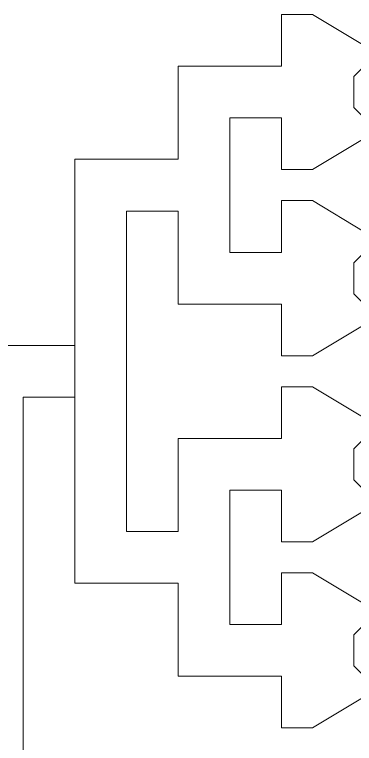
# Model space of a CAD drawing. Extents: x 1000 to 49000, y 2919 to 77300.
# Drawn here: x 39492 to 39821, y 47055 to 47760 of the extents above; entities that cross this region are included whole.
import ezdxf

# ---------------------------------------------------------------- set-up
doc = ezdxf.new("R2010")
doc.units = 13
doc.layers.add('Outer', color=1, linetype='Continuous', lineweight=0, true_color=0xff0000)

msp = doc.modelspace()

# ---------------------------------------------------------------- linework, layer by layer
at = {"layer": 'Outer'}
for points in [[(39830, 47100), (39780, 47070), (39750, 47070), (39750, 47120), (39650, 47120), (39650, 47210), (39550, 47210), (39550, 47390), (39550, 47440), (39550, 47620), (39650, 47620), (39650, 47710), (39750, 47710), (39750, 47760), (39780, 47760), (39830, 47730)], [(39830, 47710), (39820, 47700), (39820, 47670), (39830, 47660)], [(39830, 47640), (39780, 47610), (39750, 47610), (39750, 47660), (39700, 47660), (39700, 47530), (39750, 47530), (39750, 47580), (39780, 47580), (39830, 47550)], [(39830, 47460), (39780, 47430), (39750, 47430), (39750, 47480), (39650, 47480), (39650, 47570), (39600, 47570), (39600, 47260), (39650, 47260), (39650, 47350), (39750, 47350), (39750, 47400), (39780, 47400), (39830, 47370)], [(39830, 47530), (39820, 47520), (39820, 47490), (39830, 47480)], [(39550, 46670), (39550, 46720), (39500, 46720), (39500, 47390), (39550, 47390), (39550, 47440), (39450, 47440)], [(39830, 47350), (39820, 47340), (39820, 47310), (39830, 47300)], [(39830, 47280), (39780, 47250), (39750, 47250), (39750, 47300), (39700, 47300), (39700, 47170), (39750, 47170), (39750, 47220), (39780, 47220), (39830, 47190)], [(39830, 47170), (39820, 47160), (39820, 47130), (39830, 47120)]]:
    msp.add_lwpolyline(points, dxfattribs=at)

doc.saveas('drawing.dxf')
